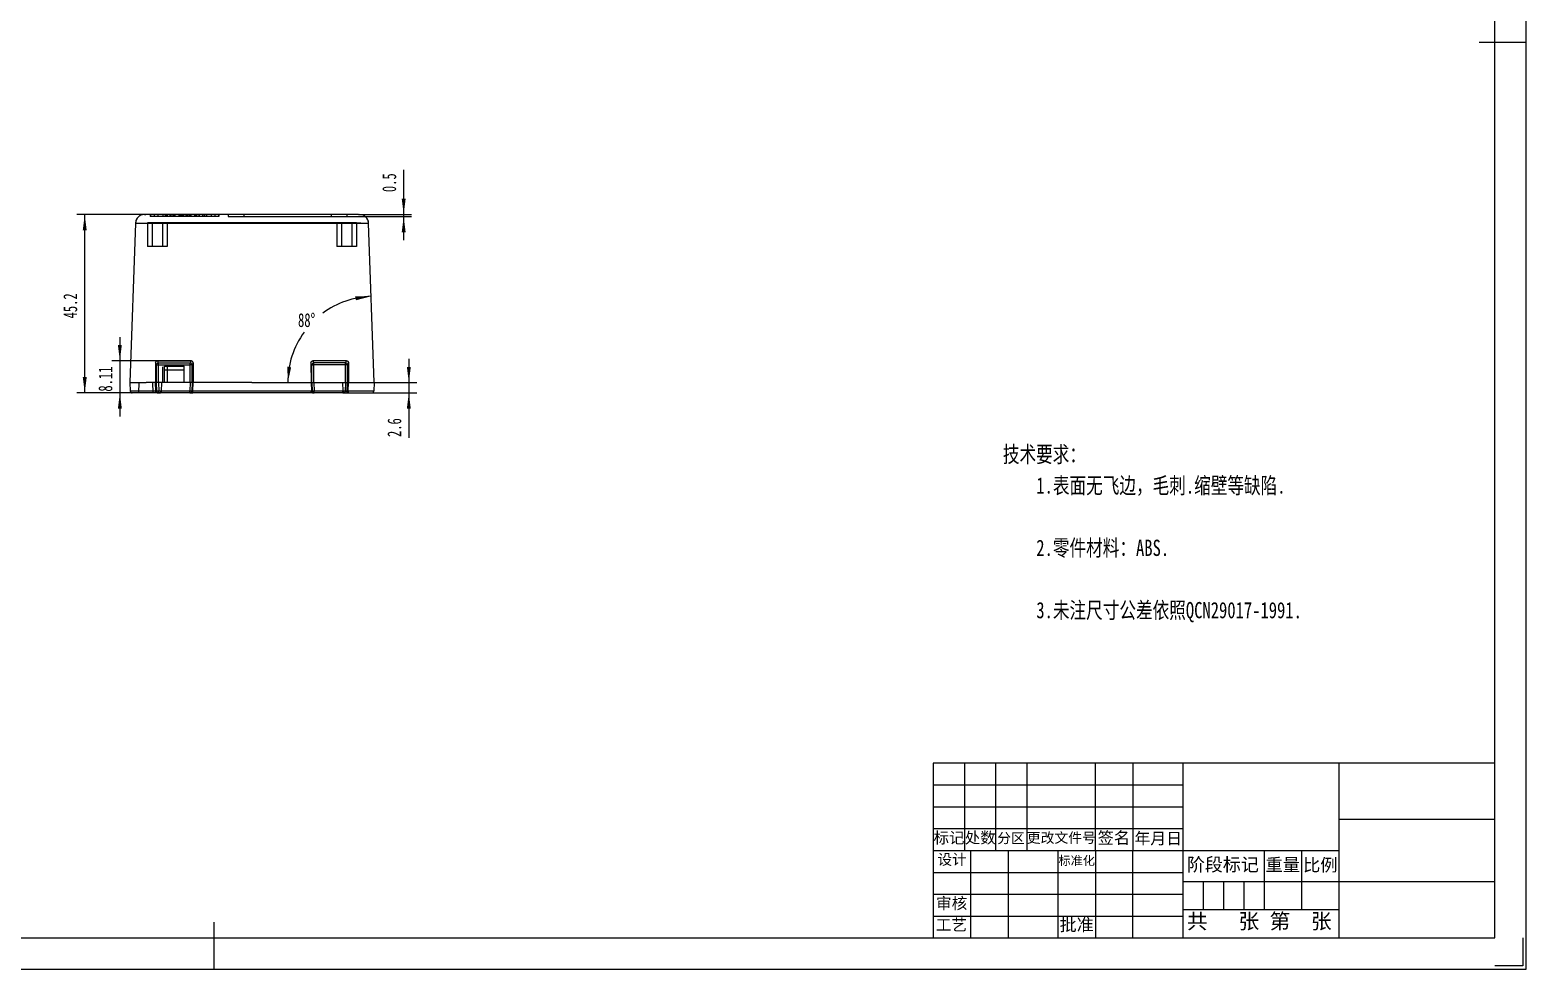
# Model space of a CAD drawing. Header units: millimetres. Extents: x 740 to 1405, y -292 to 177.
# Drawn here: x 1025.5 to 1404.6, y -292.2 to -54.2 of the extents above; entities that cross this region are included whole.
import ezdxf

# ---------------------------------------------------------------- set-up
doc = ezdxf.new("R2010")
doc.units = ezdxf.units.MM
doc.layers.get('0').update_dxf_attribs({"lineweight": 0})
for name, color, linetype, lineweight in [('CAXA4', 3, 'Continuous', 25), ('图框_内框线', 5, 'Continuous', 50), ('图框_外框线', 7, 'Continuous', 0), ('图框_标题栏文字', 6, 'Continuous', 0), ('图框_角线', 5, 'Continuous', 140)]:
    doc.layers.add(name, color=color, linetype=linetype, lineweight=lineweight)
doc.styles.add('UserTxtStyle1', font='', dxfattribs={"width": 0.75})
doc.styles.add('工程字', font='')
doc.styles.add('标准', font='', dxfattribs={"width": 0.667})
doc.styles.get('UserTxtStyle1').set_extended_font_data('SimSun')
doc.styles.get('工程字').set_extended_font_data('FangSong_GB2312')
doc.styles.get('标准').set_extended_font_data('FangSong_GB2312')
doc.dimstyles.new('标准', dxfattribs={"dimtxt": 3.5, "dimasz": 4, "dimexe": 2, "dimexo": 0, "dimtad": 1, "dimdsep": 46, "dimtxsty": '标准', "dimcen": 0, "dimdle": 6, "dimazin": 2, "dimtfac": 1, "dimtdec": 3, "dimtmove": 0, "dimatfit": 3, "dimfxl": 0, "dimtolj": 1, "dimtzin": 0, "dimarcsym": 0})

# ---------------------------------------------------------------- blocks, each defined once
blk = doc.blocks.new('*CAXBLOCK910')
at = {"layer": 'CAXA4', "linetype": 'Continuous', "lineweight": 25}
for points in [[(1121.49, -143.59), (1120.99, -139.59), (1121.99, -139.59)], [(1121.49, -146.19), (1120.99, -150.19), (1121.99, -150.19)]]:
    blk.add_hatch(color=0, dxfattribs=at).paths.add_polyline_path(points, flags=0)
at = {"layer": 'CAXA4', "color": 0, "linetype": 'Continuous', "lineweight": 25}
for p, q in [((1121.49, -137.59), (1121.49, -157.54)), ((1111.51, -143.59), (1123.49, -143.59)), ((1112.14, -146.19), (1123.49, -146.19))]:
    blk.add_line(p, q, dxfattribs=at)
at = {"layer": 'CAXA4', "color": 0, "linetype": 'Continuous', "lineweight": 25, "insert": (1116.07, -157.36), "char_height": 3.5, "attachment_point": 1, "rotation": 90, "style": '标准'}
blk.add_mtext('\\fFangSong_GB2312|b0|i0|p34;2.6', dxfattribs=at)
blk = doc.blocks.new('*CAXBLOCK1011')
at = {"layer": 'CAXA4', "linetype": 'Continuous', "lineweight": 25}
for points in [[(1120.19, -100.99), (1120.69, -96.99), (1119.69, -96.99)], [(1120.19, -101.49), (1120.69, -105.49), (1119.69, -105.49)]]:
    blk.add_hatch(color=0, dxfattribs=at).paths.add_polyline_path(points, flags=0)
at = {"layer": 'CAXA4', "color": 0, "linetype": 'Continuous', "lineweight": 25}
for p, q in [((1120.19, -107.49), (1120.19, -89.64)), ((1105.8, -101.49), (1122.19, -101.49)), ((1108.7, -100.99), (1122.19, -100.99))]:
    blk.add_line(p, q, dxfattribs=at)
at = {"layer": 'CAXA4', "color": 0, "linetype": 'Continuous', "lineweight": 25, "insert": (1114.77, -95.31), "char_height": 3.5, "attachment_point": 1, "rotation": 90, "style": '标准'}
blk.add_mtext('\\fFangSong_GB2312|b0|i0|p34;0.5', dxfattribs=at)
blk = doc.blocks.new('*CAXBLOCK1112')
at = {"layer": 'CAXA4', "linetype": 'Continuous', "lineweight": 25}
for points in [[(1111.94, -121.71), (1107.87, -121.73), (1108.09, -122.71)], [(1090.82, -143.59), (1090.69, -139.52), (1091.67, -139.7)]]:
    blk.add_hatch(color=0, dxfattribs=at).paths.add_polyline_path(points, flags=0)
at = {"layer": 'CAXA4', "color": 0, "linetype": 'Continuous', "lineweight": 25}
for start, end in [(92, 126.4674), (144.1884, 180)]:
    blk.add_arc((1112.7, -143.59), 21.89, start, end, dxfattribs=at)
at = {"layer": 'CAXA4', "color": 0, "linetype": 'Continuous', "lineweight": 25, "insert": (1093.41, -125.99), "char_height": 3.5, "attachment_point": 1, "style": '标准'}
blk.add_mtext('\\fFangSong_GB2312|b0|i0|p34;88{%%D}', dxfattribs=at)
blk = doc.blocks.new('*CAXBLOCK1213')
at = {"layer": 'CAXA4', "linetype": 'Continuous', "lineweight": 25}
for points in [[(1048.26, -138.08), (1047.76, -134.08), (1048.76, -134.08)], [(1048.26, -146.19), (1047.76, -150.19), (1048.76, -150.19)]]:
    blk.add_hatch(color=0, dxfattribs=at).paths.add_polyline_path(points, flags=0)
at = {"layer": 'CAXA4', "color": 0, "linetype": 'Continuous', "lineweight": 25}
for p, q in [((1048.26, -132.08), (1048.26, -152.19)), ((1066.33, -138.08), (1046.26, -138.08)), ((1066.77, -146.19), (1046.26, -146.19))]:
    blk.add_line(p, q, dxfattribs=at)
at = {"layer": 'CAXA4', "color": 0, "linetype": 'Continuous', "lineweight": 25, "insert": (1042.84, -145.86), "char_height": 3.5, "attachment_point": 1, "rotation": 90, "style": '标准'}
blk.add_mtext('\\fFangSong_GB2312|b0|i0|p34;8.11', dxfattribs=at)
blk = doc.blocks.new('*CAXBLOCK1314')
at = {"layer": 'CAXA4', "linetype": 'Continuous', "lineweight": 25}
for points in [[(1039.36, -100.99), (1039.86, -104.99), (1038.86, -104.99)], [(1039.36, -146.19), (1039.86, -142.19), (1038.86, -142.19)]]:
    blk.add_hatch(color=0, dxfattribs=at).paths.add_polyline_path(points, flags=0)
at = {"layer": 'CAXA4', "color": 0, "linetype": 'Continuous', "lineweight": 25}
for p, q in [((1054.8, -100.99), (1037.36, -100.99)), ((1039.36, -146.19), (1039.36, -100.99)), ((1051.37, -146.19), (1037.36, -146.19))]:
    blk.add_line(p, q, dxfattribs=at)
at = {"layer": 'CAXA4', "color": 0, "linetype": 'Continuous', "lineweight": 25, "insert": (1033.94, -127.31), "char_height": 3.5, "attachment_point": 1, "rotation": 90, "style": '标准'}
blk.add_mtext('\\fFangSong_GB2312|b0|i0|p34;45.2', dxfattribs=at)

msp = doc.modelspace()

# ---------------------------------------------------------------- linework, layer by layer
at = {"linetype": 'Continuous', "lineweight": 25}
for p, q in [((1054.465, -100.989), (1054.805, -100.989)), ((1108.705, -100.989), (1054.805, -100.989)), ((1073.356, -101.489), (1055.965, -101.489)), ((1055.973, -100.989), (1055.973, -101.489)), ((1056.009, -100.989), (1056.009, -101.489)), ((1056.966, -100.989), (1056.966, -101.489)), ((1057.923, -100.989), (1057.923, -101.489)), ((1059.178, -100.989), (1059.178, -101.489)), ((1059.715, -100.989), (1059.715, -101.489)), ((1059.973, -100.989), (1059.973, -101.489)), ((1060.009, -100.989), (1060.009, -101.489)), ((1060.232, -100.989), (1060.232, -101.489)), ((1060.966, -100.989), (1060.966, -101.489)), ((1061.178, -100.989), (1061.178, -101.489)), ((1061.704, -100.989), (1061.704, -101.489)), ((1061.923, -100.989), (1061.923, -101.489)), ((1062.232, -100.989), (1062.232, -101.489)), ((1063.178, -100.989), (1063.178, -101.489)), ((1063.397, -100.989), (1063.397, -101.489)), ((1063.715, -100.989), (1063.715, -101.489)), ((1063.973, -100.989), (1063.973, -101.489)), ((1064.009, -100.989), (1064.009, -101.489)), ((1064.232, -100.989), (1064.232, -101.489)), ((1064.355, -100.989), (1064.355, -101.489)), ((1064.966, -100.989), (1064.966, -101.489)), ((1065.178, -100.989), (1065.178, -101.489)), ((1065.314, -100.989), (1065.314, -101.489)), ((1065.349, -101.489), (1065.349, -100.989)), ((1065.704, -100.989), (1065.704, -101.489)), ((1065.923, -100.989), (1065.923, -101.489)), ((1066.232, -100.989), (1066.232, -101.489)), ((1067.178, -100.989), (1067.178, -101.489)), ((1067.397, -100.989), (1067.397, -101.489)), ((1067.715, -100.989), (1067.715, -101.489)), ((1068.232, -100.989), (1068.232, -101.489)), ((1068.355, -100.989), (1068.355, -101.489)), ((1069.178, -100.989), (1069.178, -101.489)), ((1069.314, -100.989), (1069.314, -101.489)), ((1069.349, -101.489), (1069.349, -100.989)), ((1069.704, -100.989), (1069.704, -101.489)), ((1070.232, -100.989), (1070.232, -101.489)), ((1071.397, -100.989), (1071.397, -101.489)), ((1072.355, -100.989), (1072.355, -101.489)), ((1073.314, -100.989), (1073.314, -101.489)), ((1073.349, -101.489), (1073.349, -100.989)), ((1075.705, -100.989), (1075.705, -101.489)), ((1075.705, -101.489), (1105.805, -101.489)), ((1079.705, -100.989), (1079.705, -101.489)), ((1101.805, -100.989), (1101.805, -101.489)), ((1105.805, -100.989), (1105.805, -101.489)), ((1108.705, -100.989), (1109.045, -100.989)), ((1109.724, -101.094), (1109.045, -100.989)), ((1110.34, -101.399), (1109.724, -101.094)), ((1052.217, -103.16), (1050.805, -143.589)), ((1052.217, -103.16), (1111.293, -103.16)), ((1055.255, -103.089), (1055.255, -109.089)), ((1060.255, -103.089), (1055.256, -103.089)), ((1056.455, -103.089), (1056.455, -109.089)), ((1059.055, -103.089), (1059.055, -109.089)), ((1060.255, -103.089), (1060.255, -109.089)), ((1103.255, -103.089), (1060.255, -103.089)), ((1108.254, -103.089), (1103.255, -103.089)), ((1103.255, -103.089), (1103.255, -109.089)), ((1104.455, -103.089), (1104.455, -109.089)), ((1107.055, -103.089), (1107.055, -109.089)), ((1108.254, -103.089), (1109.305, -103.089)), ((1108.255, -103.089), (1108.255, -109.089)), ((1111.293, -103.16), (1111.163, -102.481)), ((1112.705, -143.589), (1111.293, -103.16)), ((1060.255, -109.089), (1055.255, -109.089)), ((1108.255, -109.089), (1103.255, -109.089)), ((1057.299, -138.558), (1057.305, -143.589)), ((1057.54, -139.039), (1057.299, -138.558)), ((1057.54, -143.589), (1057.54, -139.039)), ((1057.778, -138.077), (1066.332, -138.077)), ((1058.02, -138.56), (1057.778, -138.077)), ((1058.04, -143.589), (1058.04, -138.561)), ((1058.04, -138.561), (1066.07, -138.561)), ((1058.04, -139.04), (1066.07, -139.04)), ((1059.055, -139.589), (1059.055, -143.589)), ((1059.555, -143.589), (1059.555, -139.389)), ((1059.555, -139.389), (1064.555, -139.389)), ((1060.255, -139.589), (1060.255, -143.589)), ((1064.555, -143.589), (1064.555, -139.389)), ((1066.07, -143.589), (1066.07, -138.561)), ((1066.332, -138.077), (1066.09, -138.56)), ((1066.57, -139.039), (1066.81, -138.558)), ((1066.57, -143.589), (1066.57, -139.039)), ((1066.81, -138.558), (1066.805, -143.589)), ((1096.94, -139.039), (1096.699, -138.558)), ((1096.699, -138.558), (1096.705, -143.589)), ((1096.94, -143.589), (1096.94, -139.039)), ((1097.178, -138.077), (1097.42, -138.56)), ((1105.732, -138.077), (1097.178, -138.077)), ((1105.47, -138.561), (1097.44, -138.561)), ((1097.44, -143.589), (1097.44, -138.561)), ((1105.47, -139.04), (1097.44, -139.04)), ((1105.47, -143.589), (1105.47, -138.561)), ((1105.49, -138.56), (1105.732, -138.077)), ((1105.97, -139.039), (1106.21, -138.558)), ((1105.97, -143.589), (1105.97, -139.039)), ((1106.21, -138.558), (1106.205, -143.589)), ((1050.805, -143.589), (1050.887, -145.727)), ((1050.805, -143.589), (1051.905, -143.589)), ((1051.905, -143.589), (1054.905, -143.589)), ((1053.055, -143.589), (1052.955, -146.189)), ((1081.705, -143.589), (1054.905, -143.589)), ((1056.555, -143.589), (1056.655, -146.189)), ((1057.385, -145.727), (1057.305, -143.589)), ((1057.62, -145.727), (1057.54, -143.589)), ((1058.04, -143.589), (1058.119, -145.727)), ((1058.805, -143.589), (1058.723, -145.727)), ((1064.555, -140.389), (1059.555, -140.389)), ((1066.07, -143.589), (1065.991, -145.727)), ((1066.57, -143.589), (1066.49, -145.727)), ((1066.725, -145.727), (1066.805, -143.589)), ((1081.705, -143.589), (1111.505, -143.589)), ((1096.705, -143.589), (1096.785, -145.727)), ((1096.94, -143.589), (1097.02, -145.727)), ((1097.44, -143.589), (1097.519, -145.727)), ((1104.705, -143.589), (1104.787, -145.727)), ((1105.47, -143.589), (1105.391, -145.727)), ((1105.89, -145.727), (1105.97, -143.589)), ((1106.125, -145.727), (1106.205, -143.589)), ((1111.505, -143.589), (1112.705, -143.589)), ((1112.705, -143.589), (1112.623, -145.727)), ((1050.887, -145.727), (1050.929, -145.905)), ((1112.623, -145.727), (1050.887, -145.727)), ((1050.929, -145.905), (1051.034, -146.055)), ((1058.771, -146.189), (1051.367, -146.189)), ((1057.337, -146.189), (1057.337, -145.727)), ((1058.119, -146.189), (1058.119, -145.727)), ((1058.576, -146.055), (1058.681, -145.905)), ((1058.771, -146.189), (1058.771, -145.727)), ((1066.244, -146.189), (1058.771, -146.189)), ((1065.991, -146.189), (1065.991, -145.727)), ((1066.244, -146.189), (1066.773, -146.189)), ((1066.773, -146.189), (1066.773, -145.727)), ((1096.737, -146.189), (1066.773, -146.189)), ((1096.737, -146.189), (1096.737, -145.727)), ((1097.266, -146.189), (1096.737, -146.189)), ((1104.739, -146.189), (1097.266, -146.189)), ((1097.519, -146.189), (1097.519, -145.727)), ((1104.739, -146.189), (1104.739, -145.727)), ((1104.739, -146.189), (1112.143, -146.189)), ((1105.391, -146.189), (1105.391, -145.727)), ((1106.173, -146.189), (1106.173, -145.727)), ((1112.476, -146.055), (1112.581, -145.905)), ((1112.581, -145.905), (1112.623, -145.727))]:
    msp.add_line(p, q, dxfattribs=at)
for points in [[(1053.17, -101.399), (1052.675, -101.877), (1052.347, -102.481), (1052.217, -103.16)], [(1054.465, -100.989), (1053.786, -101.094), (1053.17, -101.399)], [(1111.163, -102.481), (1110.835, -101.877), (1110.34, -101.399)], [(1051.034, -146.055), (1051.187, -146.154), (1051.367, -146.189)], [(1058.723, -145.727), (1058.682, -145.903), (1058.578, -146.053), (1058.423, -146.154), (1058.243, -146.189)], [(1058.658, -145.95), (1058.69, -145.883), (1058.713, -145.808), (1058.723, -145.727)], [(1104.787, -145.726), (1104.797, -145.807), (1104.819, -145.882), (1104.852, -145.95)], [(1105.267, -146.189), (1105.088, -146.154), (1104.935, -146.056), (1104.829, -145.905), (1104.787, -145.727)], [(1112.143, -146.189), (1112.323, -146.154), (1112.476, -146.055)]]:
    msp.add_lwpolyline(points, dxfattribs=at)
for centre, radius, start, end in [((1054.465, -103.239), 2.25, 90, 178), ((1109.045, -103.239), 2.25, 2, 90), ((1051.367, -145.709), 0.48, 182.2026, 270), ((1057.866, -145.709), 0.48, 182.18824, 269.98261), ((1058.099, -145.709), 0.48, 182.18671, 269.98608), ((1058.243, -145.709), 0.48, 270, 357.7974), ((1066.011, -145.709), 0.48, 270.01392, 357.81329), ((1066.244, -145.709), 0.48, 270.01739, 357.81176), ((1097.266, -145.709), 0.48, 182.18824, 269.98261), ((1097.499, -145.709), 0.48, 182.18671, 269.98608), ((1105.267, -145.709), 0.48, 182.2026, 270), ((1105.411, -145.709), 0.48, 270.01392, 357.81329), ((1105.644, -145.709), 0.48, 270.01739, 357.81176), ((1112.143, -145.709), 0.48, 270, 357.7974)]:
    msp.add_arc(centre, radius, start, end, dxfattribs=at)
for points, knots in [([(1057.778, -138.077), (1057.71, -138.077), (1057.573, -138.109), (1057.412, -138.228), (1057.314, -138.387), (1057.299, -138.504), (1057.299, -138.558)], [0, 0, 0, 0, 0.20559459, 0.40506306, 0.58741911, 0.74981616, 0.74981616, 0.74981616, 0.74981616]), ([(1057.54, -139.039), (1057.555, -139.04), (1057.611, -139.038), (1057.72, -139.04), (1057.871, -139.039), (1057.983, -139.04), (1058.04, -139.04)], [0, 0, 0, 0, 0.04666506, 0.16566196, 0.32869199, 0.49975793, 0.49975793, 0.49975793, 0.49975793]), ([(1066.57, -139.039), (1066.555, -139.04), (1066.499, -139.038), (1066.39, -139.04), (1066.239, -139.039), (1066.127, -139.04), (1066.07, -139.04)], [0, 0, 0, 0, 0.04666506, 0.16566196, 0.32869199, 0.49975793, 0.49975793, 0.49975793, 0.49975793]), ([(1066.81, -138.558), (1066.81, -138.499), (1066.789, -138.375), (1066.686, -138.215), (1066.525, -138.102), (1066.396, -138.077), (1066.332, -138.077)], [0, 0, 0, 0, 0.17641471, 0.36881809, 0.55665567, 0.74990839, 0.74990839, 0.74990839, 0.74990839]), ([(1096.699, -138.558), (1096.699, -138.499), (1096.721, -138.375), (1096.824, -138.215), (1096.985, -138.102), (1097.114, -138.077), (1097.178, -138.077)], [0, 0, 0, 0, 0.17641471, 0.36881809, 0.55665567, 0.74990839, 0.74990839, 0.74990839, 0.74990839]), ([(1096.94, -139.039), (1096.955, -139.04), (1097.011, -139.038), (1097.12, -139.04), (1097.271, -139.039), (1097.383, -139.04), (1097.44, -139.04)], [0, 0, 0, 0, 0.04666506, 0.16566196, 0.32869199, 0.49975793, 0.49975793, 0.49975793, 0.49975793]), ([(1105.97, -139.039), (1105.955, -139.04), (1105.899, -139.038), (1105.79, -139.04), (1105.639, -139.039), (1105.527, -139.04), (1105.47, -139.04)], [0, 0, 0, 0, 0.04666506, 0.16566196, 0.32869199, 0.49975793, 0.49975793, 0.49975793, 0.49975793]), ([(1105.732, -138.077), (1105.8, -138.077), (1105.937, -138.109), (1106.098, -138.228), (1106.196, -138.387), (1106.211, -138.504), (1106.21, -138.558)], [0, 0, 0, 0, 0.20559459, 0.40506306, 0.58741911, 0.74981616, 0.74981616, 0.74981616, 0.74981616]), ([(1057.719, -146.189), (1057.697, -146.189), (1057.653, -146.183), (1057.591, -146.156), (1057.544, -146.12), (1057.51, -146.085), (1057.49, -146.06), (1057.475, -146.038), (1057.461, -146.016), (1057.445, -145.985), (1057.428, -145.946), (1057.413, -145.905), (1057.401, -145.862), (1057.393, -145.818), (1057.387, -145.773), (1057.385, -145.743), (1057.385, -145.727)], [0, 0, 0, 0, 0.06420482, 0.13076663, 0.20151801, 0.23883874, 0.27749188, 0.29732608, 0.31748686, 0.35873871, 0.40115571, 0.44461378, 0.48896337, 0.53401924, 0.57958261, 0.62544756, 0.62544756, 0.62544756, 0.62544756]), ([(1058.119, -145.727), (1058.06, -145.727), (1057.946, -145.728), (1057.793, -145.727), (1057.686, -145.729), (1057.633, -145.727), (1057.62, -145.727)], [0, 0, 0, 0, 0.17683284, 0.34295094, 0.45816487, 0.49975604, 0.49975604, 0.49975604, 0.49975604]), ([(1058.383, -146.189), (1058.405, -146.189), (1058.45, -146.183), (1058.513, -146.156), (1058.561, -146.12), (1058.595, -146.085), (1058.615, -146.06), (1058.63, -146.038), (1058.645, -146.016), (1058.662, -145.985), (1058.679, -145.946), (1058.694, -145.905), (1058.706, -145.862), (1058.715, -145.818), (1058.72, -145.773), (1058.722, -145.743), (1058.723, -145.727)], [0, 0, 0, 0, 0.06521291, 0.13267843, 0.20415889, 0.24177042, 0.28066499, 0.30060199, 0.32085414, 0.36225647, 0.40478517, 0.44832117, 0.49272045, 0.53780407, 0.58337963, 0.62924756, 0.62924756, 0.62924756, 0.62924756]), ([(1066.49, -145.727), (1066.477, -145.727), (1066.424, -145.729), (1066.317, -145.727), (1066.164, -145.728), (1066.05, -145.727), (1065.991, -145.727)], [0, 0, 0, 0, 0.04156579, 0.15651739, 0.32286619, 0.49975604, 0.49975604, 0.49975604, 0.49975604]), ([(1066.391, -146.189), (1066.413, -146.189), (1066.457, -146.183), (1066.519, -146.156), (1066.566, -146.12), (1066.6, -146.085), (1066.62, -146.06), (1066.634, -146.038), (1066.649, -146.016), (1066.665, -145.985), (1066.682, -145.946), (1066.697, -145.905), (1066.708, -145.862), (1066.717, -145.818), (1066.723, -145.773), (1066.725, -145.743), (1066.725, -145.727)], [0, 0, 0, 0, 0.06420482, 0.13076663, 0.20151801, 0.23883874, 0.27749188, 0.29732608, 0.31748686, 0.35873871, 0.40115571, 0.44461378, 0.48896337, 0.53401924, 0.57958261, 0.62544756, 0.62544756, 0.62544756, 0.62544756]), ([(1097.119, -146.189), (1097.097, -146.189), (1097.053, -146.183), (1096.991, -146.156), (1096.944, -146.12), (1096.91, -146.085), (1096.89, -146.06), (1096.875, -146.038), (1096.861, -146.016), (1096.845, -145.985), (1096.828, -145.946), (1096.813, -145.905), (1096.801, -145.862), (1096.793, -145.818), (1096.787, -145.773), (1096.785, -145.743), (1096.785, -145.727)], [0, 0, 0, 0, 0.06420482, 0.13076663, 0.20151801, 0.23883874, 0.27749188, 0.29732608, 0.31748686, 0.35873871, 0.40115571, 0.44461378, 0.48896337, 0.53401924, 0.57958261, 0.62544756, 0.62544756, 0.62544756, 0.62544756]), ([(1097.02, -145.727), (1097.033, -145.727), (1097.086, -145.729), (1097.193, -145.727), (1097.346, -145.728), (1097.46, -145.727), (1097.519, -145.727)], [0, 0, 0, 0, 0.04156579, 0.15651739, 0.32286619, 0.49975604, 0.49975604, 0.49975604, 0.49975604]), ([(1105.126, -146.189), (1105.105, -146.189), (1105.06, -146.183), (1104.997, -146.156), (1104.949, -146.12), (1104.915, -146.085), (1104.895, -146.06), (1104.879, -146.038), (1104.865, -146.016), (1104.848, -145.985), (1104.831, -145.946), (1104.816, -145.905), (1104.804, -145.862), (1104.795, -145.818), (1104.789, -145.773), (1104.788, -145.743), (1104.787, -145.727)], [0, 0, 0, 0, 0.06521291, 0.13267843, 0.20415889, 0.24177042, 0.28066499, 0.30060199, 0.32085414, 0.36225647, 0.40478517, 0.44832117, 0.49272045, 0.53780407, 0.58337963, 0.62924756, 0.62924756, 0.62924756, 0.62924756]), ([(1105.391, -145.727), (1105.45, -145.727), (1105.564, -145.728), (1105.717, -145.727), (1105.824, -145.729), (1105.877, -145.727), (1105.89, -145.727)], [0, 0, 0, 0, 0.17683284, 0.34295094, 0.45816487, 0.49975604, 0.49975604, 0.49975604, 0.49975604]), ([(1105.791, -146.189), (1105.813, -146.189), (1105.857, -146.183), (1105.919, -146.156), (1105.966, -146.12), (1106, -146.085), (1106.02, -146.06), (1106.034, -146.038), (1106.049, -146.016), (1106.065, -145.985), (1106.082, -145.946), (1106.097, -145.905), (1106.108, -145.862), (1106.117, -145.818), (1106.123, -145.773), (1106.125, -145.743), (1106.125, -145.727)], [0, 0, 0, 0, 0.06420482, 0.13076663, 0.20151801, 0.23883874, 0.27749188, 0.29732608, 0.31748686, 0.35873871, 0.40115571, 0.44461378, 0.48896337, 0.53401924, 0.57958261, 0.62544756, 0.62544756, 0.62544756, 0.62544756])]:
    msp.add_open_spline(points, degree=3, knots=knots, dxfattribs=at)
for points in [[(1057.54, -139.039), (1057.54, -138.813), (1057.794, -138.56), (1058.02, -138.56)], [(1066.09, -138.56), (1066.316, -138.56), (1066.57, -138.813), (1066.57, -139.039)], [(1097.42, -138.56), (1097.194, -138.56), (1096.94, -138.813), (1096.94, -139.039)], [(1105.49, -138.56), (1105.716, -138.56), (1105.97, -138.813), (1105.97, -139.039)]]:
    msp.add_open_spline(points, degree=3, dxfattribs=at)
at = {"layer": '图框_内框线', "color": 0, "linetype": 'Continuous', "lineweight": 25}
for points in [[(759.482, -284.262), (1396.726, -284.262), (1396.726, 169.557), (759.482, 169.557), (759.482, -284.262)], [(1392.773, -57.352), (1404.632, -57.352)], [(1396.726, -239.987), (1254.413, -239.987), (1254.413, -284.262), (1396.726, -284.262), (1396.726, -239.987)], [(1072.174, -292.168), (1072.174, -280.308)]]:
    msp.add_lwpolyline(points, dxfattribs=at)
at = {"layer": '图框_外框线', "color": 0, "linetype": 'Continuous', "lineweight": 25}
for p, q in [((1262.319, -239.987), (1262.319, -262.124)), ((1270.226, -262.124), (1270.226, -239.987)), ((1278.132, -239.987), (1278.132, -262.124)), ((1295.526, -262.124), (1295.526, -239.987)), ((1305.013, -239.987), (1305.013, -262.124)), ((1317.663, -239.987), (1317.663, -284.262)), ((1357.194, -239.987), (1357.194, -284.262)), ((1254.413, -245.521), (1317.663, -245.521)), ((1254.413, -251.055), (1317.663, -251.055)), ((1254.413, -256.59), (1317.663, -256.59)), ((1357.194, -254.218), (1396.726, -254.218)), ((1254.413, -262.124), (1357.194, -262.124)), ((1263.901, -284.262), (1263.901, -262.124)), ((1273.388, -262.124), (1273.388, -284.262)), ((1286.038, -284.262), (1286.038, -262.124)), ((1295.526, -262.124), (1295.526, -284.262)), ((1305.013, -284.262), (1305.013, -262.124)), ((1338.219, -262.124), (1338.219, -277.146)), ((1347.707, -262.124), (1347.707, -277.146)), ((1254.413, -267.658), (1317.663, -267.658)), ((1396.726, -270.03), (1317.663, -270.03)), ((1322.802, -270.03), (1322.802, -277.146)), ((1327.941, -270.03), (1327.941, -277.146)), ((1333.08, -270.03), (1333.08, -277.146)), ((1254.413, -273.193), (1317.663, -273.193)), ((1254.413, -278.727), (1317.663, -278.727)), ((1357.194, -277.146), (1317.663, -277.146))]:
    msp.add_line(p, q, dxfattribs=at)
msp.add_lwpolyline([(739.716, -292.168), (1404.632, -292.168), (1404.632, 177.464), (739.716, 177.464), (739.716, -292.168)], dxfattribs=at)
at = {"layer": '图框_角线', "color": 0, "linetype": 'Continuous', "lineweight": 25}
msp.add_lwpolyline([(1403.841, -284.262), (1403.841, -291.377), (1396.726, -291.377)], dxfattribs=at)
msp.add_lwpolyline([(1403.841, -284.262), (1403.841, -291.377), (1396.726, -291.377)], dxfattribs=at)

# ---------------------------------------------------------------- texts
at = {"color": 0, "linetype": 'Continuous', "lineweight": 25, "char_height": 4.11784, "attachment_point": 1, "style": 'UserTxtStyle1'}
for s, insert in [('\\fSimSun|b0|i0|p34;技术要求：', (1272.031, -159.682)), ('\\fSimSun|b0|i0|p34;1.表面无飞边，毛刺.缩壁等缺陷.', (1280.509, -167.58)), ('\\fSimSun|b0|i0|p34;2.零件材料：ABS.', (1280.509, -183.376)), ('\\fSimSun|b0|i0|p34;3.未注尺寸公差依照QCN29017-1991.', (1280.509, -199.172))]:
    msp.add_mtext(s, dxfattribs=dict(at, insert=insert))
at = {"layer": '图框_标题栏文字', "color": 0, "linetype": 'Continuous', "lineweight": 25, "attachment_point": 1, "style": '工程字'}
for s, insert, char_height in [('\\fFangSong_GB2312|b0|i0|p34;标记', (1254.477, -257.464), 2.87102), ('\\fFangSong_GB2312|b0|i0|p34;处数', (1262.407, -257.463), 2.86098), ('\\fFangSong_GB2312|b0|i0|p34;分区', (1270.608, -257.715), 2.56208), ('\\fFangSong_GB2312|b0|i0|p34;更改文件号', (1278.094, -257.613), 2.57113), ('\\fFangSong_GB2312|b0|i0|p34;签名', (1296.056, -257.408), 3.01804), ('\\fFangSong_GB2312|b0|i0|p34;年月日', (1305.382, -257.576), 2.95108), ('\\fFangSong_GB2312|b0|i0|p34;设计', (1255.475, -263.033), 2.71486), ('\\fFangSong_GB2312|b0|i0|p34;标准化', (1286.131, -263.548), 2.26044), ('\\fFangSong_GB2312|b0|i0|p34;阶段标记', (1318.651, -264.005), 3.34906), ('\\fFangSong_GB2312|b0|i0|p34;重量', (1338.611, -264.134), 3.19476), ('\\fFangSong_GB2312|b0|i0|p34;比例', (1348.117, -264.188), 3.19855), ('\\fFangSong_GB2312|b0|i0|p34;审核', (1255.098, -274.036), 2.90412), ('\\fFangSong_GB2312|b0|i0|p34;工艺', (1255.018, -279.514), 2.90412), ('\\fFangSong_GB2312|b0|i0|p34;批准', (1286.423, -279.352), 3.16338), ('\\fFangSong_GB2312|b0|i0|p34;共   张 第  张', (1318.664, -278.11), 3.84671)]:
    msp.add_mtext(s, dxfattribs=dict(at, insert=insert, char_height=char_height))

# ---------------------------------------------------------------- dimensions: what is measured, and where the dimension line sits
at = {"layer": 'CAXA4'}
for base, p1, p2, angle, text, picture, middle in [((1120.187, -92.565), (1105.805, -101.489), (1108.705, -100.989), 90, '\\fFangSong_GB2312;0.5', '*CAXBLOCK1011', (1117.165, -92.565)), ((1039.356, -123.589), (1051.367, -146.189), (1054.805, -100.989), 270, '\\fFangSong_GB2312;45.2', '*CAXBLOCK1314', (1036.334, -123.589)), ((1048.261, -142.133), (1066.332, -138.077), (1066.773, -146.189), 90, '\\fFangSong_GB2312;8.11', '*CAXBLOCK1213', (1045.239, -142.133)), ((1121.49, -154.613), (1111.505, -143.589), (1112.143, -146.189), 90, '\\fFangSong_GB2312;2.6', '*CAXBLOCK910', (1118.467, -154.613))]:
    dim = msp.add_linear_dim(base=base, p1=p1, p2=p2, angle=angle, text=text, dimstyle='标准', dxfattribs=at)
    dim.commit()
    dim.dimension.update_dxf_attribs({"geometry": picture, "text_midpoint": middle})
dim = msp.add_angular_dim_2l(base=(1096.96, -128.384), line1=((1081.705, -143.589), (1111.505, -143.589)), line2=((1112.705, -143.589), (1111.293, -103.16)), text='\\fFangSong_GB2312;88{%%D}', dimstyle='标准', dxfattribs=at)
dim.commit()
dim.dimension.update_dxf_attribs({"geometry": '*CAXBLOCK1112', "text_midpoint": (1096.96, -128.384)})

doc.saveas('drawing.dxf')
